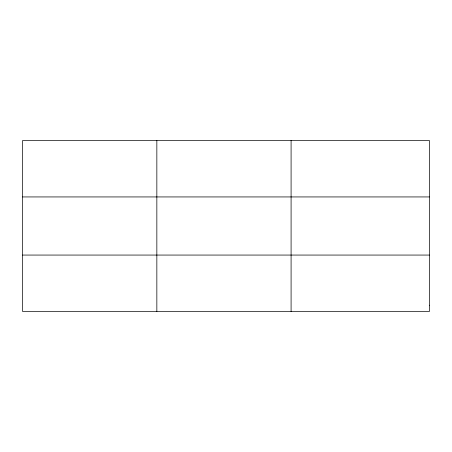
<?xml version="1.0" encoding="UTF-8"?>
<svg xmlns="http://www.w3.org/2000/svg" width="452" height="452" viewBox="0 0 452 452"><rect width="100%" height="100%" fill="white"/><g stroke="black" fill="none" stroke-linecap="round" stroke-linejoin="round"><path stroke-width="0.68" d="M156.844 140.51L156.844 311.49M291.088 140.51L291.088 311.49M22.6 196.936L429.4 196.936M22.6 255.064L429.4 255.064M429.4 305.219L429.4 311.49L22.6 311.49L22.6 140.51L429.4 140.51L429.4 305.219"/></g></svg>
